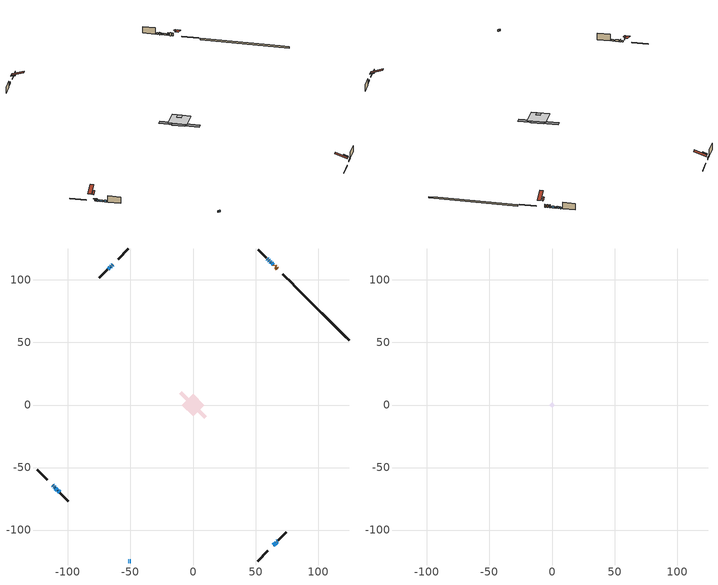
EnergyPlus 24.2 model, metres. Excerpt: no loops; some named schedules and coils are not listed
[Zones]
conditioned space
 floor adiabatic (Floor2 construction): -6.43,0 0,6.43 6.43,0 0,-6.43 z1.2
 floor adiabatic (AdiabaticFloorConstruction): -9.09,0 0,9.09 9.09,0 0,-9.09 z3.64
 floor foundation (Slab1 construction): -11.02,8.95 -8.95,11.02 11.02,-8.95 8.95,-11.02 z0
 wall outside (RimJoist1 construction): 51.68,-124.76 59.94,-116.5 / -124.76,-51.68 -116.5,-59.94 / -51.68,124.76 -59.94,116.5 / 80.03,96.41 71.76,104.67 z1.2:1.5
 wall outside (AdiabaticWallConstruction 1): 67.54,108.9 67.11,109.33 / 66.45,109.99 65.76,110.68 / 65.1,111.33 64.81,111.63 z1.2:3.23
 wall outside (AdiabaticWallConstruction): 64.15,112.29 62.81,113.63 / 62.15,114.29 61.78,114.66 / 61.13,115.31 60.57,115.87 / -64.17,112.27 -64.72,111.72 / -65.38,111.06 -65.76,110.67 / -111.06,-65.38 -110.7,-65.74 / -66.42,110.02 -67.77,108.67 / 64.17,-112.27 66.39,-110.05 / 67.05,-109.39 67.6,-108.83 / -110.04,-66.4 -108.43,-68.01 / -107.77,-68.67 -106.66,-69.78 / -51.68,-124.76 -51.42,-124.76 / -50.5,-124.76 -49.85,-124.76 / 59.91,116.52 59.36,117.08 z1.2:2.42; -112.27,-64.17 -111.71,-64.72 z1.2:1.99
 wall outside (Wall1 construction): 68.26,-108.18 74.63,-101.81 / -106,-70.44 -99.64,-76.8 / -68.42,108.01 -74.79,101.65 / 58.7,117.74 52.33,124.1 z1.2:6.08
 wall foundation (FoundationWall1 construction): 80.68,95.75,0 80.68,95.75,1.2 120.35,56.09,1.2 120.35,56.09,1.06 124.76,51.68,1.06 124.76,51.68,0
 window (WindowConstruction): 64.15,112.29 62.81,113.63 z1.2:2.42
 window (WindowConstruction 7): 62.15,114.29 61.78,114.66 z1.2:2.42
 window (WindowConstruction 8): 61.13,115.31 60.57,115.87 z1.2:2.42
 window (WindowConstruction 9): -64.17,112.27 -64.72,111.72 z1.2:2.42
 window (WindowConstruction 10): -65.38,111.06 -65.76,110.67 z1.2:2.42
 window (WindowConstruction 11): -112.27,-64.17 -111.72,-64.72 z1.2:1.99
 window (WindowConstruction 12): -111.06,-65.38 -110.7,-65.74 z1.2:2.42
 window (WindowConstruction 1): -66.42,110.02 -67.77,108.67 z1.2:2.42
 window (WindowConstruction 2): 64.17,-112.27 66.39,-110.05 z1.2:2.42
 window (WindowConstruction 3): 67.05,-109.39 67.6,-108.83 z1.2:2.42
 window (WindowConstruction 4): -110.04,-66.4 -108.43,-68.01 z1.2:2.42
 window (WindowConstruction 5): -107.77,-68.67 -106.66,-69.78 z1.2:2.42
 window (WindowConstruction 13): -51.68,-124.76 -51.42,-124.76 z1.2:2.42
 window (WindowConstruction 14): -50.49,-124.76 -49.85,-124.76 z1.2:2.42
 window (WindowConstruction 6): 59.91,116.53 59.36,117.08 z1.2:2.42
 door (Door): 67.54,108.9 67.11,109.33 z1.2:3.23
 door (Door 1): 66.45,109.99 65.76,110.68 z1.2:3.23
 door (Door 2): 65.1,111.33 64.81,111.63 z1.2:3.23
 ceiling adiabatic (AdiabaticFloorConstruction): 0,-9.09 9.09,0 0,9.09 -9.09,0 z3.64
 roof outside (Roof1 construction): 62.25,-114.19,6.08 55.99,-107.94,9.03 54.34,-109.58,9.03 60.6,-115.84,6.08; -114.19,-62.25,6.08 -107.94,-55.99,9.03 -109.58,-54.34,9.03 -115.84,-60.6,6.08; -62.25,114.19,6.08 -55.99,107.94,9.03 -54.34,109.58,9.03 -60.6,115.84,6.08; 69.46,106.98,6.08 63.2,100.72,9.03 64.85,99.08,9.03 71.11,105.33,6.08
attic - vented
 floor to conditioned space (Floor1 construction Reversed): -2.36,0 0,2.36 2.36,0 0,-2.36 z6.08
 roof outside (Roof2 construction): 63.51,-112.93,6.08 61.21,-110.63,7.16 60.6,-111.24,7.16 62.9,-113.53,6.08; -112.93,-63.51,6.08 -110.63,-61.21,7.16 -111.24,-60.6,7.16 -113.53,-62.9,6.08; -63.51,112.93,6.08 -61.21,110.63,7.16 -60.6,111.24,7.16 -62.9,113.53,6.08; 68.2,108.24,6.08 65.9,105.94,7.16 66.5,105.34,7.16 68.8,107.64,6.08
shading: 60.43,116.01 61.27,115.17 61.56,115.46 60.72,116.3 z2.62; -111.04,-65.4 -112.95,-63.49 -113.24,-63.78 -111.33,-65.69 z2.95; 67.75,-108.69 66.91,-109.53 67.2,-109.82 68.04,-108.98 z2.62
[Building]
Building 1: Terrain=Suburbs
[Site:Location]
Quebec Intl AP_QC: Latitude {deg}=46.8; Longitude {deg}=-71.38; Time Zone {hr}=-5; Elevation {m}=74; Keep Site Location Information=Yes
[Site:GroundTemperature:Shallow]
0.0108218, -2.24938, -2.43038, -1.3578, 2.94801, 7.23376, 10.9493, 13.303, 13.5029, 11.5886, 7.96783, 3.81355
[Site:WaterMainsTemperature]
Calculation Method=Schedule; Temperature Schedule=mains temperature schedule
[Material] Roughness=Rough; Thermal Absorptance=0.9
Name | Thickness {m} | Conductivity {W/m-K} | Density {kg/m3} | Specific Heat {J/kg-K} | Solar Absorptance | Visible Absorptance
asphalt or fiberglass shingles | 0.00635 | 0.162714 | 1121.4 | 1465.45 | 0.4 | 0.4
ceiling loosefill ins | 0.0846667 | 0.0480833 | 16.02 | 1046.75 | 0.7 | 0.7
ceiling stud and cavity | 0.1397 | 0.0930096 | 65.682 | 1177.47 | 0.7 | 0.7
concrete 4.0 in. | 0.1016 | 1.803125 | 2242.8 | 837.4 | 0.7 | 0.7
concrete 8.0 in. | 0.2032 | 1.803125 | 2242.8 | 837.4 | 0.7 | 0.7
door material | 0.04445 | 0.0451087 | 512.64 | 1214.23 | 0.7 | 0.7
door material 1 | 0.04445 | 0.188738 | 512.64 | 1214.23 | 0.7 | 0.7
exterior vertical ins | 0.108244 | 0.029427 | 32.04 | 1214.23 | 0.7 | 0.7
floor covering | 0.0127 | 9.015625 | 54.468 | 1339.84 | 0.6 | 0.6
floor covering 1 | 0.0127 | 0.0433444 | 54.468 | 1339.84 | 0.6 | 0.6
floor rigid ins; wall rigid ins | 0.512978 | 0.029427 | 32.04 | 1214.23 | 0.7 | 0.7
floor stud and cavity | 0.0889 | 0.340671 | 50.32683 | 1063.81 | 0.7 | 0.7
floor stud and cavity 1 | 0.1397 | 1.75129 | 37.0049 | 1207.88 | 0.7 | 0.7
furniture material conditioned space 1 | 0.1524 | 0.115458 | 640.8 | 1214.23 | 0.6 | 0.6
gypsum board | 0.0127 | 0.160291 | 801 | 837.4 | 0.6 | 0.6
gypsum board 1 | 0.0127 | 0.160291 | 801 | 837.4 | 0.7 | 0.7
osb sheathing 0.5 in. | 0.0127 | 0.115458 | 512.64 | 1214.23 | 0.7 | 0.7
osb sheathing 0.75 in. | 0.01905 | 0.115458 | 512.64 | 1214.23 | 0.7 | 0.7
rim joist stud and cavity | 0.0508 | 0.177588 | 50.32683 | 1063.81 | 0.6 | 0.6
roof rigid ins | 0.051816 | 0.029427 | 32.04 | 1214.23 | 0.7 | 0.7
roof stud and cavity | 0.2032 | 2.52056 | 78.34581 | 1123.46 | 0.7 | 0.7
slab rigid ins | 0.0179273 | 0.029427 | 32.04 | 1214.23 | 0.7 | 0.7
wall stud and cavity | 0.1397 | 0.0882518 | 139.0536 | 1170.24 | 0.7 | 0.7
wall stud and cavity 1 | 0.0889 | 0.380278 | 52.3479 | 1209.89 | 0.7 | 0.7
wall stud and cavity 2 | 0.0889 | 0.391764 | 83.0341 | 1211.67 | 0.7 | 0.7
wood siding | 0.0254 | 0.102417 | 544.68 | 1172.36 | 0.4 | 0.4
wood siding 1; wood siding 2; wood siding 3 | 0.0254 | 0.102417 | 544.68 | 1172.36 | 0.7 | 0.7
[WindowMaterial:SimpleGlazingSystem]
Name | U-Factor {W/m2-K} | Solar Heat Gain Coefficient
WindowMaterial | 2.790737 | 0.63
WindowMaterial 1 | 2.77825 | 0.56
WindowMaterial 2 | 2.79244 | 0.64
WindowMaterial 3 | 2.77143 | 0.52
WindowMaterial 4 | 2.77257 | 0.53
WindowMaterial 5 | 2.7402 | 0.56
WindowMaterial 6 | 3.02751 | 0.5
[Construction]
AdiabaticFloorConstruction: floor stud and cavity 1, floor rigid ins, osb sheathing 0.75 in., floor covering 1
AdiabaticWallConstruction: wood siding 2, wall rigid ins, wall stud and cavity 1, gypsum board
AdiabaticWallConstruction 1: wood siding 3, wall rigid ins, wall stud and cavity 1, gypsum board
Door: door material
Door 1; Door 2: door material 1
Floor1 construction Reversed: gypsum board, ceiling stud and cavity, ceiling loosefill ins
Floor2 construction: floor stud and cavity, floor covering
FoundationWall1 construction: concrete 8.0 in., gypsum board 1
furniture construction conditioned space 1: furniture material conditioned space 1
PartitionWallConstruction: gypsum board, wall stud and cavity 2, gypsum board
RimJoist1 construction: wood siding 1, rim joist stud and cavity
Roof1 construction: asphalt or fiberglass shingles, roof rigid ins, osb sheathing 0.75 in., roof stud and cavity, gypsum board
Roof2 construction: asphalt or fiberglass shingles
Slab1 construction: slab rigid ins, concrete 4.0 in.
Wall1 construction: wood siding, osb sheathing 0.5 in., wall stud and cavity, gypsum board
WindowConstruction; WindowConstruction 1: WindowMaterial
WindowConstruction 10: WindowMaterial 4
WindowConstruction 11; WindowConstruction 12; WindowConstruction 7: WindowMaterial 3
WindowConstruction 13: WindowMaterial 5
WindowConstruction 14: WindowMaterial 6
WindowConstruction 2; WindowConstruction 3; WindowConstruction 5; WindowConstruction 6; WindowConstruction 8; WindowConstruction 9: WindowMaterial 1
WindowConstruction 4: WindowMaterial 2
[Zone] Multiplier=1; Part of Total Floor Area=Yes
Name | Volume {m3}
attic - vented | 1.96228
conditioned space | 296.9
[Space]
Name | Zone | Volume {m3}
attic - vented 1 | attic - vented | 1.96228
conditioned space 1 | conditioned space | 296.9
[ZoneInfiltration:EffectiveLeakageArea]
infil attic - vented 1: Zone or Space=attic - vented 1; Schedule=Always On Discrete; Effective Air Leakage Area {cm2}=411.692; Stack Coefficient=7.53877e-05; Wind Coefficient=5.86638e-06
[ZoneMixing]
whole house fan mix: Zone or Space=attic - vented; Schedule=Always On Continuous; Design Flow Rate Calculation Method=Flow/Zone; Design Flow Rate {m3/s}=0; Source Zone or Space=conditioned space
[SurfaceProperty:ExposedFoundationPerimeter]
Slab1: Exposed Perimeter Calculation Method=TotalExposedPerimeter; Total Exposed Perimeter {m}=62.333
[InternalMass] Zone or ZoneList=conditioned space; Space or SpaceList=conditioned space 1
Name | Construction | Surface Area {m2}
furniture mass conditioned space 1 | furniture construction conditioned space 1 | 132.376
partition wall mass | PartitionWallConstruction | 248.17
[Lights]
interior lighting: Zone or ZoneList or Space or SpaceList=conditioned space 1; Schedule=interior lighting schedule; Design Level Calculation Method=LightingLevel; Lighting Level {W}=343.2; Return Air Fraction=0; Fraction Radiant=0.6; Fraction Visible=0.2; Fraction Replaceable=1
[People]
occupants: Zone or ZoneList or Space or SpaceList=conditioned space 1; Number of People Schedule=occupants schedule; Number of People Calculation Method=People; Number of People=3; Fraction Radiant=0.314171; Sensible Heat Fraction=0.56303; Activity Level Schedule=occupants activity schedule; Carbon Dioxide Generation Rate {m3/s-W}=0; Enable ASHRAE 55 Comfort Warnings=No; Mean Radiant Temperature Calculation Type=EnclosureAveraged
[ElectricEquipment] Zone or ZoneList or Space or SpaceList=conditioned space 1; Design Level Calculation Method=EquipmentLevel
Name | Schedule | Design Level {W} | Fraction Latent | Fraction Radiant | Fraction Lost
clothes dryer | clothes dryer schedule | 140.772 | 0.015 | 0.081 | 0.85
clothes washer | clothes washer schedule | 32.1985 | 0.03 | 0.162 | 0.7
cooking range | cooking range schedule | 215.147 | 0.08 | 0.432 | 0.2
dishwasher | dishwasher schedule | 66.8632 | 0.3 | 0.18 | 0.4
fridge | fridge schedule | 72.9452 | 0 | 0.6 | 0
mech vent house fan | mech vent house fan schedule | 0 | 0 | 0 | 1
mech vent house fan cfis | mech vent house fan cfis schedule | 0 | 0 | 0 | 0
mech vent range fan 0 | mech vent range fan 0 schedule | 57 | 0 | 0 | 1
misc plug loads | misc plug loads schedule | 494.7 | 0.045 | 0.513 | 0.1
whole house fan | Always On Discrete | 0 | 0 | 0 | 1
[OtherEquipment] Zone or ZoneList or Space or SpaceList=conditioned space 1; Design Level Calculation Method=EquipmentLevel
Name | Fuel Type | Schedule | Design Level {W} | Fraction Latent | Fraction Radiant | Fraction Lost
clothes dryer 1 | Electricity | clothes dryer schedule | 0 | 0.015 | 0.081 | 0.85
cooking range 1 | Electricity | cooking range schedule | 0 | 0.08 | 0.432 | 0.2
general water use latent | None | general water use schedule | 62.594 | 1 | 0 | 0
general water use sensible | None | general water use schedule | -61.6891 | 0 | 0.6 | 0
mech vent house fan latent load | None | Always On Discrete | 0 | 1 | 0 | 0
mech vent house fan sensible load | None | Always On Discrete | 0 | 0 | 0 | 0
water heater energy adjustment1 | Electricity | Always On Discrete | 0.01 | 0 | 0 | 1
[ZoneInfiltration:DesignFlowRate] Zone or ZoneList or Space or SpaceList=conditioned space 1; Schedule=Always On Discrete; Design Flow Rate Calculation Method=Flow/Zone; Design Flow Rate {m3/s}=0
infil flow; natural vent flow; whole house fan flow
[ZoneControl:Thermostat]
conditioned space Thermostat: Zone or ZoneList=conditioned space; Control Type Schedule=conditioned space Thermostat Schedule; Control 1=conditioned space temperature setpoint; Temperature Difference Between Cutout And Setpoint {deltaC}=0
[ThermostatSetpoint:DualSetpoint]
conditioned space temperature setpoint: Heating Setpoint Temperature Schedule=heating setpoint; Cooling Setpoint Temperature Schedule=cooling setpoint
[AirLoopHVAC:UnitarySystem]
unit heater unitary system: Control Type=Load; Controlling Zone or Thermostat Location=conditioned space; Dehumidification Control Type=None; Availability Schedule=Always On Discrete; Supply Fan=unit heater supply fan; Fan Placement=BlowThrough; Supply Air Fan Operating Mode Schedule=unit heater auto fan schedule; Heating Coil=unit heater htg coil; DX Heating Coil Sizing Ratio=1; Use DOAS DX Cooling Coil=No; Minimum Supply Air Temperature {C}=2; Latent Load Control=SensibleOnlyLoadControl; Cooling Supply Air Flow Rate Method=None; Heating Supply Air Flow Rate Method=SupplyAirFlowRate; Heating Supply Air Flow Rate {m3/s}=0.00141584; No Load Supply Air Flow Rate Method=SupplyAirFlowRate; No Load Supply Air Flow Rate {m3/s}=0; No Load Supply Air Flow Rate Control Set To Low Speed=Yes; Maximum Supply Air Temperature {C}=48.8889; Maximum Outdoor Dry-Bulb Temperature for Supplemental Heater Operation {C}=21; Ancillary On-Cycle Electric Power {W}=0; Ancillary Off-Cycle Electric Power {W}=0
[Zone equipment]
conditioned space: electric baseboard, unit heater unitary system
[Foundation:Kiva]
Foundation Kiva 1: Initial Indoor Air Temperature {C}=18; Wall Height Above Grade {m}=1.2; Wall Depth Below Slab {m}=0.2032; Custom Block Material Name 1=exterior vertical ins; Custom Block Depth 1 {m}=1.2; Custom Block X Position 1 {m}=0.2159; Custom Block Z Position 1 {m}=0
[Foundation:Kiva:Settings]
Soil Conductivity {W/m-K}=0.849921; Soil Density {kg/m3}=1842.3; Soil Specific Heat {J/kg-K}=418.7; Ground Solar Absorptivity=0.9; Ground Thermal Absorptivity=0.9; Ground Surface Roughness {m}=0.03; Far-Field Width {m}=40; Deep-Ground Boundary Condition=ZeroFlux; Deep-Ground Depth {m}=40; Minimum Cell Dimension {m}=0.2; Maximum Cell Growth Coefficient=3; Simulation Timestep=Timestep
[Exterior:Lights]
exterior lighting: Schedule=exterior lighting schedule; Design Level {W}=75.6
[EnergyManagementSystem:Sensor] Output:Variable or Output:Meter Index Key=conditioned space
Name | Output:Variable or Output:Meter
conditioned_space_clg_unmet_s | Zone Cooling Setpoint Not Met Time
conditioned_space_htg_unmet_s | Zone Heating Setpoint Not Met Time
fridge_tin_s; tin_s; tin_s_1 | Zone Mean Air Temperature
tout_s | Zone Outdoor Air Drybulb Temperature
win_s | Zone Air Humidity Ratio
[Schedule:Constant]
Name | Hourly Value
Always On Continuous; mech vent house fan schedule; mech vent house fan cfis schedule; Always On Discrete | 1
occupants activity schedule | 117.228
fridge schedule; unit heater auto fan schedule | 0
[Schedule:Week:Daily]
interior lighting schedule Week Rule - Jan1-Jan27: interior lighting schedule day, interior lighting schedule day, interior lighting schedule day, interior lighting schedule day, interior lighting schedule day, interior lighting schedule day, interior lighting schedule day, interior lighting schedule default day, interior lighting schedule default day, interior lighting schedule default day, interior lighting schedule default day, interior lighting schedule default day
interior lighting schedule Week Rule - Jan28-Feb3: interior lighting schedule day, interior lighting schedule day, interior lighting schedule day, interior lighting schedule day, interior lighting schedule day 1, interior lighting schedule day 1, interior lighting schedule day 1, interior lighting schedule default day, interior lighting schedule default day, interior lighting schedule default day, interior lighting schedule default day, interior lighting schedule default day
interior lighting schedule Week Rule - Feb4-Feb24: interior lighting schedule day 1, interior lighting schedule day 1, interior lighting schedule day 1, interior lighting schedule day 1, interior lighting schedule day 1, interior lighting schedule day 1, interior lighting schedule day 1, interior lighting schedule default day, interior lighting schedule default day, interior lighting schedule default day, interior lighting schedule default day, interior lighting schedule default day
interior lighting schedule Week Rule - Feb25-Mar3: interior lighting schedule day 1, interior lighting schedule day 1, interior lighting schedule day 1, interior lighting schedule day 1, interior lighting schedule day 2, interior lighting schedule day 2, interior lighting schedule day 2, interior lighting schedule default day, interior lighting schedule default day, interior lighting schedule default day, interior lighting schedule default day, interior lighting schedule default day
interior lighting schedule Week Rule - Mar4-Mar31: interior lighting schedule day 2, interior lighting schedule day 2, interior lighting schedule day 2, interior lighting schedule day 2, interior lighting schedule day 2, interior lighting schedule day 2, interior lighting schedule day 2, interior lighting schedule default day, interior lighting schedule default day, interior lighting schedule default day, interior lighting schedule default day, interior lighting schedule default day
interior lighting schedule Week Rule - Apr1-Apr28: interior lighting schedule day 3, interior lighting schedule day 3, interior lighting schedule day 3, interior lighting schedule day 3, interior lighting schedule day 3, interior lighting schedule day 3, interior lighting schedule day 3, interior lighting schedule default day, interior lighting schedule default day, interior lighting schedule default day, interior lighting schedule default day, interior lighting schedule default day
interior lighting schedule Week Rule - Apr29-May5: interior lighting schedule day 3, interior lighting schedule day 3, interior lighting schedule day 4, interior lighting schedule day 4, interior lighting schedule day 4, interior lighting schedule day 4, interior lighting schedule day 4, interior lighting schedule default day, interior lighting schedule default day, interior lighting schedule default day, interior lighting schedule default day, interior lighting schedule default day
interior lighting schedule Week Rule - May6-May26: interior lighting schedule day 4, interior lighting schedule day 4, interior lighting schedule day 4, interior lighting schedule day 4, interior lighting schedule day 4, interior lighting schedule day 4, interior lighting schedule day 4, interior lighting schedule default day, interior lighting schedule default day, interior lighting schedule default day, interior lighting schedule default day, interior lighting schedule default day
interior lighting schedule Week Rule - May27-Jun2: interior lighting schedule day 4, interior lighting schedule day 4, interior lighting schedule day 4, interior lighting schedule day 4, interior lighting schedule day 4, interior lighting schedule day 5, interior lighting schedule day 5, interior lighting schedule default day, interior lighting schedule default day, interior lighting schedule default day, interior lighting schedule default day, interior lighting schedule default day
interior lighting schedule Week Rule - Jun3-Jun30: interior lighting schedule day 5, interior lighting schedule day 5, interior lighting schedule day 5, interior lighting schedule day 5, interior lighting schedule day 5, interior lighting schedule day 5, interior lighting schedule day 5, interior lighting schedule default day, interior lighting schedule default day, interior lighting schedule default day, interior lighting schedule default day, interior lighting schedule default day
interior lighting schedule Week Rule - Jul1-Jul28: interior lighting schedule day 6, interior lighting schedule day 6, interior lighting schedule day 6, interior lighting schedule day 6, interior lighting schedule day 6, interior lighting schedule day 6, interior lighting schedule day 6, interior lighting schedule default day, interior lighting schedule default day, interior lighting schedule default day, interior lighting schedule default day, interior lighting schedule default day
interior lighting schedule Week Rule - Jul29-Aug4: interior lighting schedule day 6, interior lighting schedule day 6, interior lighting schedule day 6, interior lighting schedule day 7, interior lighting schedule day 7, interior lighting schedule day 7, interior lighting schedule day 7, interior lighting schedule default day, interior lighting schedule default day, interior lighting schedule default day, interior lighting schedule default day, interior lighting schedule default day
interior lighting schedule Week Rule - Aug5-Aug25: interior lighting schedule day 7, interior lighting schedule day 7, interior lighting schedule day 7, interior lighting schedule day 7, interior lighting schedule day 7, interior lighting schedule day 7, interior lighting schedule day 7, interior lighting schedule default day, interior lighting schedule default day, interior lighting schedule default day, interior lighting schedule default day, interior lighting schedule default day
interior lighting schedule Week Rule - Aug26-Sep1: interior lighting schedule day 7, interior lighting schedule day 7, interior lighting schedule day 7, interior lighting schedule day 7, interior lighting schedule day 7, interior lighting schedule day 7, interior lighting schedule day 8, interior lighting schedule default day, interior lighting schedule default day, interior lighting schedule default day, interior lighting schedule default day, interior lighting schedule default day
interior lighting schedule Week Rule - Sep2-Sep29: interior lighting schedule day 8, interior lighting schedule day 8, interior lighting schedule day 8, interior lighting schedule day 8, interior lighting schedule day 8, interior lighting schedule day 8, interior lighting schedule day 8, interior lighting schedule default day, interior lighting schedule default day, interior lighting schedule default day, interior lighting schedule default day, interior lighting schedule default day
interior lighting schedule Week Rule - Sep30-Oct6: interior lighting schedule day 8, interior lighting schedule day 9, interior lighting schedule day 9, interior lighting schedule day 9, interior lighting schedule day 9, interior lighting schedule day 9, interior lighting schedule day 9, interior lighting schedule default day, interior lighting schedule default day, interior lighting schedule default day, interior lighting schedule default day, interior lighting schedule default day
interior lighting schedule Week Rule - Oct7-Oct27: interior lighting schedule day 9, interior lighting schedule day 9, interior lighting schedule day 9, interior lighting schedule day 9, interior lighting schedule day 9, interior lighting schedule day 9, interior lighting schedule day 9, interior lighting schedule default day, interior lighting schedule default day, interior lighting schedule default day, interior lighting schedule default day, interior lighting schedule default day
interior lighting schedule Week Rule - Oct28-Nov3: interior lighting schedule day 9, interior lighting schedule day 9, interior lighting schedule day 9, interior lighting schedule day 9, interior lighting schedule day 10, interior lighting schedule day 10, interior lighting schedule day 10, interior lighting schedule default day, interior lighting schedule default day, interior lighting schedule default day, interior lighting schedule default day, interior lighting schedule default day
interior lighting schedule Week Rule - Nov4-Nov24: interior lighting schedule day 10, interior lighting schedule day 10, interior lighting schedule day 10, interior lighting schedule day 10, interior lighting schedule day 10, interior lighting schedule day 10, interior lighting schedule day 10, interior lighting schedule default day, interior lighting schedule default day, interior lighting schedule default day, interior lighting schedule default day, interior lighting schedule default day
interior lighting schedule Week Rule - Nov25-Dec1: interior lighting schedule day 10, interior lighting schedule day 10, interior lighting schedule day 10, interior lighting schedule day 10, interior lighting schedule day 10, interior lighting schedule day 10, interior lighting schedule day 11, interior lighting schedule default day, interior lighting schedule default day, interior lighting schedule default day, interior lighting schedule default day, interior lighting schedule default day
interior lighting schedule Week Rule - Dec2-Dec31: interior lighting schedule day 11, interior lighting schedule day 11, interior lighting schedule day 11, interior lighting schedule day 11, interior lighting schedule day 11, interior lighting schedule day 11, interior lighting schedule day 11, interior lighting schedule default day, interior lighting schedule default day, interior lighting schedule default day, interior lighting schedule default day, interior lighting schedule default day
occupants schedule Week Rule - Jan1-Dec31: occupants schedule day, occupants schedule day, occupants schedule day, occupants schedule day, occupants schedule day, occupants schedule day, occupants schedule day, occupants schedule default day, occupants schedule default day, occupants schedule default day, occupants schedule default day, occupants schedule default day
clothes dryer schedule Week Rule - Jan1-Dec31: clothes dryer schedule day, clothes dryer schedule day, clothes dryer schedule day, clothes dryer schedule day, clothes dryer schedule day, clothes dryer schedule day, clothes dryer schedule day, clothes dryer schedule default day, clothes dryer schedule default day, clothes dryer schedule default day, clothes dryer schedule default day, clothes dryer schedule default day
clothes washer schedule Week Rule - Jan1-Dec31: clothes washer schedule day, clothes washer schedule day, clothes washer schedule day, clothes washer schedule day, clothes washer schedule day, clothes washer schedule day, clothes washer schedule day, clothes washer schedule default day, clothes washer schedule default day, clothes washer schedule default day, clothes washer schedule default day, clothes washer schedule default day
cooking range schedule Week Rule - Jan1-Dec31: cooking range schedule day, cooking range schedule day, cooking range schedule day, cooking range schedule day, cooking range schedule day, cooking range schedule day, cooking range schedule day, cooking range schedule default day, cooking range schedule default day, cooking range schedule default day, cooking range schedule default day, cooking range schedule default day
dishwasher schedule Week Rule - Jan1-Dec31: dishwasher schedule day, dishwasher schedule day, dishwasher schedule day, dishwasher schedule day, dishwasher schedule day, dishwasher schedule day, dishwasher schedule day, dishwasher schedule default day, dishwasher schedule default day, dishwasher schedule default day, dishwasher schedule default day, dishwasher schedule default day
mech vent range fan 0 schedule Week Rule - Jan1-Dec31: mech vent range fan 0 schedule day, mech vent range fan 0 schedule day, mech vent range fan 0 schedule day, mech vent range fan 0 schedule day, mech vent range fan 0 schedule day, mech vent range fan 0 schedule day, mech vent range fan 0 schedule day, mech vent range fan 0 schedule default day, mech vent range fan 0 schedule default day, mech vent range fan 0 schedule default day, mech vent range fan 0 schedule default day, mech vent range fan 0 schedule default day
misc plug loads schedule Week Rule - Jan1-Dec31: misc plug loads schedule day, misc plug loads schedule day, misc plug loads schedule day, misc plug loads schedule day, misc plug loads schedule day, misc plug loads schedule day, misc plug loads schedule day, misc plug loads schedule default day, misc plug loads schedule default day, misc plug loads schedule default day, misc plug loads schedule default day, misc plug loads schedule default day
general water use schedule Week Rule - Jan1-Dec31: general water use schedule day, general water use schedule day, general water use schedule day, general water use schedule day, general water use schedule day, general water use schedule day, general water use schedule day, general water use schedule default day, general water use schedule default day, general water use schedule default day, general water use schedule default day, general water use schedule default day
exterior lighting schedule Week Rule - Jan1-Jan27: exterior lighting schedule day, exterior lighting schedule day, exterior lighting schedule day, exterior lighting schedule day, exterior lighting schedule day, exterior lighting schedule day, exterior lighting schedule day, exterior lighting schedule default day, exterior lighting schedule default day, exterior lighting schedule default day, exterior lighting schedule default day, exterior lighting schedule default day
exterior lighting schedule Week Rule - Jan28-Feb3: exterior lighting schedule day, exterior lighting schedule day, exterior lighting schedule day, exterior lighting schedule day, exterior lighting schedule day 1, exterior lighting schedule day 1, exterior lighting schedule day 1, exterior lighting schedule default day, exterior lighting schedule default day, exterior lighting schedule default day, exterior lighting schedule default day, exterior lighting schedule default day
exterior lighting schedule Week Rule - Feb4-Feb24: exterior lighting schedule day 1, exterior lighting schedule day 1, exterior lighting schedule day 1, exterior lighting schedule day 1, exterior lighting schedule day 1, exterior lighting schedule day 1, exterior lighting schedule day 1, exterior lighting schedule default day, exterior lighting schedule default day, exterior lighting schedule default day, exterior lighting schedule default day, exterior lighting schedule default day
exterior lighting schedule Week Rule - Feb25-Mar3: exterior lighting schedule day 1, exterior lighting schedule day 1, exterior lighting schedule day 1, exterior lighting schedule day 1, exterior lighting schedule day 2, exterior lighting schedule day 2, exterior lighting schedule day 2, exterior lighting schedule default day, exterior lighting schedule default day, exterior lighting schedule default day, exterior lighting schedule default day, exterior lighting schedule default day
exterior lighting schedule Week Rule - Mar4-Mar31: exterior lighting schedule day 2, exterior lighting schedule day 2, exterior lighting schedule day 2, exterior lighting schedule day 2, exterior lighting schedule day 2, exterior lighting schedule day 2, exterior lighting schedule day 2, exterior lighting schedule default day, exterior lighting schedule default day, exterior lighting schedule default day, exterior lighting schedule default day, exterior lighting schedule default day
exterior lighting schedule Week Rule - Apr1-Apr28: exterior lighting schedule day 3, exterior lighting schedule day 3, exterior lighting schedule day 3, exterior lighting schedule day 3, exterior lighting schedule day 3, exterior lighting schedule day 3, exterior lighting schedule day 3, exterior lighting schedule default day, exterior lighting schedule default day, exterior lighting schedule default day, exterior lighting schedule default day, exterior lighting schedule default day
exterior lighting schedule Week Rule - Apr29-May5: exterior lighting schedule day 3, exterior lighting schedule day 3, exterior lighting schedule day 4, exterior lighting schedule day 4, exterior lighting schedule day 4, exterior lighting schedule day 4, exterior lighting schedule day 4, exterior lighting schedule default day, exterior lighting schedule default day, exterior lighting schedule default day, exterior lighting schedule default day, exterior lighting schedule default day
exterior lighting schedule Week Rule - May6-May26: exterior lighting schedule day 4, exterior lighting schedule day 4, exterior lighting schedule day 4, exterior lighting schedule day 4, exterior lighting schedule day 4, exterior lighting schedule day 4, exterior lighting schedule day 4, exterior lighting schedule default day, exterior lighting schedule default day, exterior lighting schedule default day, exterior lighting schedule default day, exterior lighting schedule default day
exterior lighting schedule Week Rule - May27-Jun2: exterior lighting schedule day 4, exterior lighting schedule day 4, exterior lighting schedule day 4, exterior lighting schedule day 4, exterior lighting schedule day 4, exterior lighting schedule day 5, exterior lighting schedule day 5, exterior lighting schedule default day, exterior lighting schedule default day, exterior lighting schedule default day, exterior lighting schedule default day, exterior lighting schedule default day
exterior lighting schedule Week Rule - Jun3-Jun30: exterior lighting schedule day 5, exterior lighting schedule day 5, exterior lighting schedule day 5, exterior lighting schedule day 5, exterior lighting schedule day 5, exterior lighting schedule day 5, exterior lighting schedule day 5, exterior lighting schedule default day, exterior lighting schedule default day, exterior lighting schedule default day, exterior lighting schedule default day, exterior lighting schedule default day
exterior lighting schedule Week Rule - Jul1-Jul28: exterior lighting schedule day 6, exterior lighting schedule day 6, exterior lighting schedule day 6, exterior lighting schedule day 6, exterior lighting schedule day 6, exterior lighting schedule day 6, exterior lighting schedule day 6, exterior lighting schedule default day, exterior lighting schedule default day, exterior lighting schedule default day, exterior lighting schedule default day, exterior lighting schedule default day
exterior lighting schedule Week Rule - Jul29-Aug4: exterior lighting schedule day 6, exterior lighting schedule day 6, exterior lighting schedule day 6, exterior lighting schedule day 7, exterior lighting schedule day 7, exterior lighting schedule day 7, exterior lighting schedule day 7, exterior lighting schedule default day, exterior lighting schedule default day, exterior lighting schedule default day, exterior lighting schedule default day, exterior lighting schedule default day
exterior lighting schedule Week Rule - Aug5-Aug25: exterior lighting schedule day 7, exterior lighting schedule day 7, exterior lighting schedule day 7, exterior lighting schedule day 7, exterior lighting schedule day 7, exterior lighting schedule day 7, exterior lighting schedule day 7, exterior lighting schedule default day, exterior lighting schedule default day, exterior lighting schedule default day, exterior lighting schedule default day, exterior lighting schedule default day
exterior lighting schedule Week Rule - Aug26-Sep1: exterior lighting schedule day 7, exterior lighting schedule day 7, exterior lighting schedule day 7, exterior lighting schedule day 7, exterior lighting schedule day 7, exterior lighting schedule day 7, exterior lighting schedule day 8, exterior lighting schedule default day, exterior lighting schedule default day, exterior lighting schedule default day, exterior lighting schedule default day, exterior lighting schedule default day
exterior lighting schedule Week Rule - Sep2-Sep29: exterior lighting schedule day 8, exterior lighting schedule day 8, exterior lighting schedule day 8, exterior lighting schedule day 8, exterior lighting schedule day 8, exterior lighting schedule day 8, exterior lighting schedule day 8, exterior lighting schedule default day, exterior lighting schedule default day, exterior lighting schedule default day, exterior lighting schedule default day, exterior lighting schedule default day
[Schedule:Year]
interior lighting schedule: interior lighting schedule Week Rule - Jan1-Jan27, 1, 1, 1, 27, interior lighting schedule Week Rule - Jan28-Feb3, 1, 28, 2, 3, interior lighting schedule Week Rule - Feb4-Feb24, 2, 4, 2, 24, interior lighting schedule Week Rule - Feb25-Mar3, 2, 25, 3, 3, interior lighting schedule Week Rule - Mar4-Mar31, 3, 4, 3, 31, interior lighting schedule Week Rule - Apr1-Apr28, 4, 1, 4, 28, interior lighting schedule Week Rule - Apr29-May5, 4, 29, 5, 5, interior lighting schedule Week Rule - May6-May26, 5, 6, 5, 26, interior lighting schedule Week Rule - May27-Jun2, 5, 27, 6, 2, interior lighting schedule Week Rule - Jun3-Jun30, 6, 3, 6, 30, interior lighting schedule Week Rule - Jul1-Jul28, 7, 1, 7, 28, interior lighting schedule Week Rule - Jul29-Aug4, 7, 29, 8, 4, interior lighting schedule Week Rule - Aug5-Aug25, 8, 5, 8, 25, interior lighting schedule Week Rule - Aug26-Sep1, 8, 26, 9, 1, interior lighting schedule Week Rule - Sep2-Sep29, 9, 2, 9, 29, interior lighting schedule Week Rule - Sep30-Oct6, 9, 30, 10, 6, interior lighting schedule Week Rule - Oct7-Oct27, 10, 7, 10, 27, interior lighting schedule Week Rule - Oct28-Nov3, 10, 28, 11, 3, interior lighting schedule Week Rule - Nov4-Nov24, 11, 4, 11, 24, interior lighting schedule Week Rule - Nov25-Dec1, 11, 25, 12, 1, interior lighting schedule Week Rule - Dec2-Dec31, 12, 2, 12, 31
occupants schedule: occupants schedule Week Rule - Jan1-Dec31, 1, 1, 12, 31
clothes dryer schedule: clothes dryer schedule Week Rule - Jan1-Dec31, 1, 1, 12, 31
clothes washer schedule: clothes washer schedule Week Rule - Jan1-Dec31, 1, 1, 12, 31
cooking range schedule: cooking range schedule Week Rule - Jan1-Dec31, 1, 1, 12, 31
dishwasher schedule: dishwasher schedule Week Rule - Jan1-Dec31, 1, 1, 12, 31
mech vent range fan 0 schedule: mech vent range fan 0 schedule Week Rule - Jan1-Dec31, 1, 1, 12, 31
misc plug loads schedule: misc plug loads schedule Week Rule - Jan1-Dec31, 1, 1, 12, 31
general water use schedule: general water use schedule Week Rule - Jan1-Dec31, 1, 1, 12, 31
exterior lighting schedule: exterior lighting schedule Week Rule - Jan1-Jan27, 1, 1, 1, 27, exterior lighting schedule Week Rule - Jan28-Feb3, 1, 28, 2, 3, exterior lighting schedule Week Rule - Feb4-Feb24, 2, 4, 2, 24, exterior lighting schedule Week Rule - Feb25-Mar3, 2, 25, 3, 3, exterior lighting schedule Week Rule - Mar4-Mar31, 3, 4, 3, 31, exterior lighting schedule Week Rule - Apr1-Apr28, 4, 1, 4, 28, exterior lighting schedule Week Rule - Apr29-May5, 4, 29, 5, 5, exterior lighting schedule Week Rule - May6-May26, 5, 6, 5, 26, exterior lighting schedule Week Rule - May27-Jun2, 5, 27, 6, 2, exterior lighting schedule Week Rule - Jun3-Jun30, 6, 3, 6, 30, exterior lighting schedule Week Rule - Jul1-Jul28, 7, 1, 7, 28, exterior lighting schedule Week Rule - Jul29-Aug4, 7, 29, 8, 4, exterior lighting schedule Week Rule - Aug5-Aug25, 8, 5, 8, 25, exterior lighting schedule Week Rule - Aug26-Sep1, 8, 26, 9, 1, exterior lighting schedule Week Rule - Sep2-Sep29, 9, 2, 9, 29, exterior lighting schedule Week Rule - Sep30-Oct6, 9, 30, 10, 6, exterior lighting schedule Week Rule - Oct7-Oct27, 10, 7, 10, 27, exterior lighting schedule Week Rule - Oct28-Nov3, 10, 28, 11, 3, exterior lighting schedule Week Rule - Nov4-Nov24, 11, 4, 11, 24, exterior lighting schedule Week Rule - Nov25-Dec1, 11, 25, 12, 1, exterior lighting schedule Week Rule - Dec2-Dec31, 12, 2, 12, 31
[Schedule:Compact]
conditioned space Thermostat Schedule: Through: 12/31, For: AllDays, Until: 24:00, 4
mains temperature schedule: Through: 01/01, For: AllDays, Until: 24:00, 5.175, Through: 01/02, For: AllDays, Until: 24:00, 5.10167, Through: 01/03, For: AllDays, Until: 24:00, 5.02889, Through: 01/04, For: AllDays, Until: 24:00, 4.95778, Through: 01/05, For: AllDays, Until: 24:00, 4.88778, Through: 01/06, For: AllDays, Until: 24:00, 4.81833, Through: 01/07, For: AllDays, Until: 24:00, 4.75056, Through: 01/08, For: AllDays, Until: 24:00, 4.68389, Through: 01/09, For: AllDays, Until: 24:00, 4.61833, Through: 01/10, For: AllDays, Until: 24:00, 4.55389, Through: 01/11, For: AllDays, Until: 24:00, 4.49056, Through: 01/12, For: AllDays, Until: 24:00, 4.42889, Through: 01/13, For: AllDays, Until: 24:00, 4.36778, Through: 01/14, For: AllDays, Until: 24:00, 4.30889, Through: 01/15, For: AllDays, Until: 24:00, 4.25056, Through: 01/16, For: AllDays, Until: 24:00, 4.19389, Through: 01/17, For: AllDays, Until: 24:00, 4.13833, Through: 01/18, For: AllDays, Until: 24:00, 4.08444, Through: 01/19, For: AllDays, Until: 24:00, 4.03167, Through: 01/20, For: AllDays, Until: 24:00, 3.98056, Through: 01/21, For: AllDays, Until: 24:00, 3.93056, Through: 01/22, For: AllDays, Until: 24:00, 3.88222, Through: 01/23, For: AllDays, Until: 24:00, 3.835, Through: 01/24, For: AllDays, Until: 24:00, 3.78944, Through: 01/25, For: AllDays, Until: 24:00, 3.74556, Through: 01/26, For: AllDays, Until: 24:00, 3.70278, Through: 01/27, For: AllDays, Until: 24:00, 3.66167, Through: 01/28, For: AllDays, Until: 24:00, 3.62167, Through: 01/29, For: AllDays, Until: 24:00, 3.58389, Through: 01/30, For: AllDays, Until: 24:00, 3.54722, Through: 01/31, For: AllDays, Until: 24:00, 3.51167, Through: 02/01, For: AllDays, Until: 24:00, 3.47833, Through: 02/02, For: AllDays, Until: 24:00, 3.44611, Through: 02/03, For: AllDays, Until: 24:00, 3.41556, Through: 02/04, For: AllDays, Until: 24:00, 3.38667, Through: 02/05, For: AllDays, Until: 24:00, 3.35944, Through: 02/06, For: AllDays, Until: 24:00, 3.33389, Through: 02/07, For: AllDays, Until: 24:00, 3.30944, Through: 02/08, For: AllDays, Until: 24:00, 3.28667, Through: 02/09, For: AllDays, Until: 24:00, 3.26611, Through: 02/10, For: AllDays, Until: 24:00, 3.24667, Through: 02/11, For: AllDays, Until: 24:00, 3.22889, Through: 02/12, For: AllDays, Until: 24:00, 3.21278, Through: 02/13, For: AllDays, Until: 24:00, 3.19833, Through: 02/14, For: AllDays, Until: 24:00, 3.18556, Through: 02/15, For: AllDays, Until: 24:00, 3.17389, Through: 02/16, For: AllDays, Until: 24:00, 3.16444, Through: 02/17, For: AllDays, Until: 24:00, 3.15667, Through: 02/18, For: AllDays, Until: 24:00, 3.15056, Through: 02/19, For: AllDays, Until: 24:00, 3.14556, Through: 02/20, For: AllDays, Until: 24:00, 3.14278, Through: 02/21, For: AllDays, Until: 24:00, 3.14111, Through: 02/22, For: AllDays, Until: 24:00, 3.14167, Through: 02/23, For: AllDays, Until: 24:00, 3.14333, Through: 02/24, For: AllDays, Until: 24:00, 3.14722, Through: 02/25, For: AllDays, Until: 24:00, 3.15222, Through: 02/26, For: AllDays, Until: 24:00, 3.15944, Through: 02/27, For: AllDays, Until: 24:00, 3.16778, Through: 02/28, For: AllDays, Until: 24:00, 3.17778, Through: 03/01, For: AllDays, Until: 24:00, 3.18944, Through: 03/02, For: AllDays, Until: 24:00, 3.20333, Through: 03/03, For: AllDays, Until: 24:00, 3.21833, Through: 03/04, For: AllDays, Until: 24:00, 3.235, Through: 03/05, For: AllDays, Until: 24:00, 3.25333, Through: 03/06, For: AllDays, Until: 24:00, 3.27333, Through: 03/07, For: AllDays, Until: 24:00, 3.29444, Through: 03/08, For: AllDays, Until: 24:00, 3.31778, Through: 03/09, For: AllDays, Until: 24:00, 3.34222, Through: 03/10, For: AllDays, Until: 24:00, 3.36889, Through: 03/11, For: AllDays, Until: 24:00, 3.39667, Through: 03/12, For: AllDays, Until: 24:00, 3.42611, Through: 03/13, For: AllDays, Until: 24:00, 3.45722, Through: 03/14, For: AllDays, Until: 24:00, 3.49, Through: 03/15, For: AllDays, Until: 24:00, 3.52389, Through: 03/16, For: AllDays, Until: 24:00, 3.55944, Through: 03/17, For: AllDays, Until: 24:00, 3.59667, Through: 03/18, For: AllDays, Until: 24:00, 3.63556, Through: 03/19, For: AllDays, Until: 24:00, 3.67556, Through: 03/20, For: AllDays, Until: 24:00, 3.71722, Through: 03/21, For: AllDays, Until: 24:00, 3.76056, Through: 03/22, For: AllDays, Until: 24:00, 3.80556, Through: 03/23, For: AllDays, Until: 24:00, 3.85111, Through: 03/24, For: AllDays, Until: 24:00, 3.89889, Through: 03/25, For: AllDays, Until: 24:00, 3.94778, Through: 03/26, For: AllDays, Until: 24:00, 3.99833, Through: 03/27, For: AllDays, Until: 24:00, 4.05, Through: 03/28, For: AllDays, Until: 24:00, 4.10333, Through: 03/29, For: AllDays, Until: 24:00, 4.15778, Through: 03/30, For: AllDays, Until: 24:00, 4.21333, Through: 03/31, For: AllDays, Until: 24:00, 4.27056, Through: 04/01, For: AllDays, Until: 24:00, 4.32944, Through: 04/02, For: AllDays, Until: 24:00, 4.38889, Through: 04/03, For: AllDays, Until: 24:00, 4.45, Through: 04/04, For: AllDays, Until: 24:00, 4.51222, Through: 04/05, For: AllDays, Until: 24:00, 4.57611, Through: 04/06, For: AllDays, Until: 24:00, 4.64056, Through: 04/07, For: AllDays, Until: 24:00, 4.70667, Through: 04/08, For: AllDays, Until: 24:00, 4.77389, Through: 04/09, For: AllDays, Until: 24:00, 4.84222, Through: 04/10, For: AllDays, Until: 24:00, 4.91167, Through: 04/11, For: AllDays, Until: 24:00, 4.98278, Through: 04/12, For: AllDays, Until: 24:00, 5.05444, Through: 04/13, For: AllDays, Until: 24:00, 5.12722, Through: 04/14, For: AllDays, Until: 24:00, 5.20111, Through: 04/15, For: AllDays, Until: 24:00, 5.27611, Through: 04/16, For: AllDays, Until: 24:00, 5.35167, Through: 04/17, For: AllDays, Until: 24:00, 5.42889, Through: 04/18, For: AllDays, Until: 24:00, 5.50667, Through: 04/19, For: AllDays, Until: 24:00, 5.58556, Through: 04/20, For: AllDays, Until: 24:00, 5.665, Through: 04/21, For: AllDays, Until: 24:00, 5.74611, Through: 04/22, For: AllDays, Until: 24:00, 5.82722, Through: 04/23, For: AllDays, Until: 24:00, 5.91, Through: 04/24, For: AllDays, Until: 24:00, 5.99278, Through: 04/25, For: AllDays, Until: 24:00, 6.07722, Through: 04/26, For: AllDays, Until: 24:00, 6.16167, Through: 04/27, For: AllDays, Until: 24:00, 6.24722, Through: 04/28, For: AllDays, Until: 24:00, 6.33389, Through: 04/29, For: AllDays, Until: 24:00, 6.42056, Through: 04/30, For: AllDays, Until: 24:00, 6.50833, Through: 05/01, For: AllDays, Until: 24:00, 6.59667, Through: 05/02, For: AllDays, Until: 24:00, 6.68556, Through: 05/03, For: AllDays, Until: 24:00, 6.775, Through: 05/04, For: AllDays, Until: 24:00, 6.86556, Through: 05/05, For: AllDays, Until: 24:00, 6.95611, Through: 05/06, For: AllDays, Until: 24:00, 7.04722, Through: 05/07, For: AllDays, Until: 24:00, 7.13889, Through: 05/08, For: AllDays, Until: 24:00, 7.23111, Through: 05/09, For: AllDays, Until: 24:00, 7.32333, Through: 05/10, For: AllDays, Until: 24:00, 7.41667, Through: 05/11, For: AllDays, Until: 24:00, 7.51, Through: 05/12, For: AllDays, Until: 24:00, 7.60389, Through: 05/13, For: AllDays, Until: 24:00, 7.69778, Through: 05/14, For: AllDays, Until: 24:00, 7.79222, Through: 05/15, For: AllDays, Until: 24:00, 7.88667, Through: 05/16, For: AllDays, Until: 24:00, 7.98167, Through: 05/17, For: AllDays, Until: 24:00, 8.07667, Through: 05/18, For: AllDays, Until: 24:00, 8.17167, Through: 05/19, For: AllDays, Until: 24:00, 8.26722, Through: 05/20, For: AllDays, Until: 24:00, 8.36278, Through: 05/21, For: AllDays, Until: 24:00, 8.45833, Through: 05/22, For: AllDays, Until: 24:00, 8.55444, Through: 05/23, For: AllDays, Until: 24:00, 8.65, Through: 05/24, For: AllDays, Until: 24:00, 8.74611, Through: 05/25, For: AllDays, Until: 24:00, 8.84167, Through: 05/26, For: AllDays, Until: 24:00, 8.93722, Through: 05/27, For: AllDays, Until: 24:00, 9.03333, Through: 05/28, For: AllDays, Until: 24:00, 9.12889, Through: 05/29, For: AllDays, Until: 24:00, 9.22389, Through: 05/30, For: AllDays, Until: 24:00, 9.31944, Through: 05/31, For: AllDays, Until: 24:00, 9.41444, Through: 06/01, For: AllDays, Until: 24:00, 9.50944, Through: 06/02, For: AllDays, Until: 24:00, 9.60389, Through: 06/03, For: AllDays, Until: 24:00, 9.69833, Through: 06/04, For: AllDays, Until: 24:00, 9.79278, Through: 06/05, For: AllDays, Until: 24:00, 9.88667, Through: 06/06, For: AllDays, Until: 24:00, 9.98, Through: 06/07, For: AllDays, Until: 24:00, 10.0728, Through: 06/08, For: AllDays, Until: 24:00, 10.1656, Through: 06/09, For: AllDays, Until: 24:00, 10.2578, Through: 06/10, For: AllDays, Until: 24:00, 10.3494, Through: 06/11, For: AllDays, Until: 24:00, 10.4411, Through: 06/12, For: AllDays, Until: 24:00, 10.5317, Through: 06/13, For: AllDays, Until: 24:00, 10.6222, Through: 06/14, For: AllDays, Until: 24:00, 10.7117, Through: 06/15, For: AllDays, Until: 24:00, 10.8006, Through: 06/16, For: AllDays, Until: 24:00, 10.8889, Through: 06/17, For: AllDays, Until: 24:00, 10.9772, Through: 06/18, For: AllDays, Until: 24:00, 11.0639, Through: 06/19, For: AllDays, Until: 24:00, 11.1506, Through: 06/20, For: AllDays, Until: 24:00, 11.2361, Through: 06/21, For: AllDays, Until: 24:00, 11.3211, Through: 06/22, For: AllDays, Until: 24:00, 11.4056, Through: 06/23, For: AllDays, Until: 24:00, 11.4889, Through: 06/24, For: AllDays, Until: 24:00, 11.5711, Through: 06/25, For: AllDays, Until: 24:00, 11.6533, Through: 06/26, For: AllDays, Until: 24:00, 11.7339, Through: 06/27, For: AllDays, Until: 24:00, 11.8139, Through: 06/28, For: AllDays, Until: 24:00, 11.8928, Through: 06/29, For: AllDays, Until: 24:00, 11.9711, Through: 06/30, For: AllDays, Until: 24:00, 12.0483, Through: 07/01, For: AllDays, Until: 24:00, 12.1244, Through: 07/02, For: AllDays, Until: 24:00, 12.1994, Through: 07/03, For: AllDays, Until: 24:00, 12.2733, Through: 07/04, For: AllDays, Until: 24:00, 12.3467, Through: 07/05, For: AllDays, Until: 24:00, 12.4183, Through: 07/06, For: AllDays, Until: 24:00, 12.4894, Through: 07/07, For: AllDays, Until: 24:00, 12.5589, Through: 07/08, For: AllDays, Until: 24:00, 12.6278, Through: 07/09, For: AllDays, Until: 24:00, 12.695, Through: 07/10, For: AllDays, Until: 24:00, 12.7617, Through: 07/11, For: AllDays, Until: 24:00, 12.8267, Through: 07/12, For: AllDays, Until: 24:00, 12.8906, Through: 07/13, For: AllDays, Until: 24:00, 12.9528, Through: 07/14, For: AllDays, Until: 24:00, 13.0144, Through: 07/15, For: AllDays, Until: 24:00, 13.0744, Through: 07/16, For: AllDays, Until: 24:00, 13.1333, Through: 07/17, For: AllDays, Until: 24:00, 13.1906, Through: 07/18, For: AllDays, Until: 24:00, 13.2467, Through: 07/19, For: AllDays, Until: 24:00, 13.3017, Through: 07/20, For: AllDays, Until: 24:00, 13.355, Through: 07/21, For: AllDays, Until: 24:00, 13.4072, Through: 07/22, For: AllDays, Until: 24:00, 13.4578, Through: 07/23, For: AllDays, Until: 24:00, 13.5067, Through: 07/24, For: AllDays, Until: 24:00, 13.5544, Through: 07/25, For: AllDays, Until: 24:00, 13.6011, Through: 07/26, For: AllDays, Until: 24:00, 13.6461, Through: 07/27, For: AllDays, Until: 24:00, 13.6894, Through: 07/28, For: AllDays, Until: 24:00, 13.7317, Through: 07/29, For: AllDays, Until: 24:00, 13.7722, Through: 07/30, For: AllDays, Until: 24:00, 13.8111, Through: 07/31, For: AllDays, Until: 24:00, 13.8489, Through: 08/01, For: AllDays, Until: 24:00, 13.8844, Through: 08/02, For: AllDays, Until: 24:00, 13.9189, Through: 08/03, For: AllDays, Until: 24:00, 13.9522, Through: 08/04, For: AllDays, Until: 24:00, 13.9833, Through: 08/05, For: AllDays, Until: 24:00, 14.0133, Through: 08/06, For: AllDays, Until: 24:00, 14.0411, Through: 08/07, For: AllDays, Until: 24:00, 14.0678, Through: 08/08, For: AllDays, Until: 24:00, 14.0933, Through: 08/09, For: AllDays, Until: 24:00, 14.1167, Through: 08/10, For: AllDays, Until: 24:00, 14.1383, Through: 08/11, For: AllDays, Until: 24:00, 14.1589, Through: 08/12, For: AllDays, Until: 24:00, 14.1772, Through: 08/13, For: AllDays, Until: 24:00, 14.1944, Through: 08/14, For: AllDays, Until: 24:00, 14.21, Through: 08/15, For: AllDays, Until: 24:00, 14.2233, Through: 08/16, For: AllDays, Until: 24:00, 14.2356, Through: 08/17, For: AllDays, Until: 24:00, 14.2461, Through: 08/18, For: AllDays, Until: 24:00, 14.255, Through: 08/19, For: AllDays, Until: 24:00, 14.2622, Through: 08/20, For: AllDays, Until: 24:00, 14.2678, Through: 08/21, For: AllDays, Until: 24:00, 14.2717, Through: 08/22, For: AllDays, Until: 24:00, 14.2739, Through: 08/23, For: AllDays, Until: 24:00, 14.2744, Through: 08/24, For: AllDays, Until: 24:00, 14.2733, Through: 08/25, For: AllDays, Until: 24:00, 14.2711, Through: 08/26, For: AllDays, Until: 24:00, 14.2667, Through: 08/27, For: AllDays, Until: 24:00, 14.2606, Through: 08/28, For: AllDays, Until: 24:00, 14.2528, Through: 08/29, For: AllDays, Until: 24:00, 14.2439, Through: 08/30, For: AllDays, Until: 24:00, 14.2328, Through: 08/31, For: AllDays, Until: 24:00, 14.2206, Through: 09/01, For: AllDays, Until: 24:00, 14.2061, Through: 09/02, For: AllDays, Until: 24:00, 14.1906, Through: 09/03, For: AllDays, Until: 24:00, 14.1728, Through: 09/04, For: AllDays, Until: 24:00, 14.1539, Through: 09/05, For: AllDays, Until: 24:00, 14.1333, Through: 09/06, For: AllDays, Until: 24:00, 14.1111, Through: 09/07, For: AllDays, Until: 24:00, 14.0872, Through: 09/08, For: AllDays, Until: 24:00, 14.0617, Through: 09/09, For: AllDays, Until: 24:00, 14.035, Through: 09/10, For: AllDays, Until: 24:00, 14.0061, Through: 09/11, For: AllDays, Until: 24:00, 13.9761, Through: 09/12, For: AllDays, Until: 24:00, 13.9444, Through: 09/13, For: AllDays, Until: 24:00, 13.9111, Through: 09/14, For: AllDays, Until: 24:00, 13.8761, Through: 09/15, For: AllDays, Until: 24:00, 13.84, Through: 09/16, For: AllDays, Until: 24:00, 13.8022, Through: 09/17, For: AllDays, Until: 24:00, 13.7628, Through: 09/18, For: AllDays, Until: 24:00, 13.7217, Through: 09/19, For: AllDays, Until: 24:00, 13.6794, Through: 09/20, For: AllDays, Until: 24:00, 13.6356, Through: 09/21, For: AllDays, Until: 24:00, 13.59, Through: 09/22, For: AllDays, Until: 24:00, 13.5433, Through: 09/23, For: AllDays, Until: 24:00, 13.4956, Through: 09/24, For: AllDays, Until: 24:00, 13.4456, Through: 09/25, For: AllDays, Until: 24:00, 13.395, Through: 09/26, For: AllDays, Until: 24:00, 13.3422, Through: 09/27, For: AllDays, Until: 24:00, 13.2883, Through: 09/28, For: AllDays, Until: 24:00, 13.2333, Through: 09/29, For: AllDays, Until: 24:00, 13.1772, Through: 09/30, For: AllDays, Until: 24:00, 13.1194, Through: 10/01, For: AllDays, Until: 24:00, 13.06, Through: 10/02, For: AllDays, Until: 24:00, 13, Through: 10/03, For: AllDays, Until: 24:00, 12.9383, Through: 10/04, For: AllDays, Until: 24:00, 12.8756, Through: 10/05, For: AllDays, Until: 24:00, 12.8111, Through: 10/06, For: AllDays, Until: 24:00, 12.7456, Through: 10/07, For: AllDays, Until: 24:00, 12.6794, Through: 10/08, For: AllDays, Until: 24:00, 12.6117, Through: 10/09, For: AllDays, Until: 24:00, 12.5428, Through: 10/10, For: AllDays, Until: 24:00, 12.4728, Through: 10/11, For: AllDays, Until: 24:00, 12.4017, Through: 10/12, For: AllDays, Until: 24:00, 12.3294, Through: 10/13, For: AllDays, Until: 24:00, 12.2561, Through: 10/14, For: AllDays, Until: 24:00, 12.1817, Through: 10/15, For: AllDays, Until: 24:00, 12.1061, Through: 10/16, For: AllDays, Until: 24:00, 12.03, Through: 10/17, For: AllDays, Until: 24:00, 11.9528, Through: 10/18, For: AllDays, Until: 24:00, 11.8744, Through: 10/19, For: AllDays, Until: 24:00, 11.795, Through: 10/20, For: AllDays, Until: 24:00, 11.715, Through: 10/21, For: AllDays, Until: 24:00, 11.6339, Through: 10/22, For: AllDays, Until: 24:00, 11.5517, Through: 10/23, For: AllDays, Until: 24:00, 11.4689, Through: 10/24, For: AllDays, Until: 24:00, 11.3856, Through: 10/25, For: AllDays, Until: 24:00, 11.3011, Through: 10/26, For: AllDays, Until: 24:00, 11.2161, Through: 10/27, For: AllDays, Until: 24:00, 11.13, Through: 10/28, For: AllDays, Until: 24:00, 11.0433, Through: 10/29, For: AllDays, Until: 24:00, 10.9561, Through: 10/30, For: AllDays, Until: 24:00, 10.8683, Through: 10/31, For: AllDays, Until: 24:00, 10.7794, Through: 11/01, For: AllDays, Until: 24:00, 10.6906, Through: 11/02, For: AllDays, Until: 24:00, 10.6006, Through: 11/03, For: AllDays, Until: 24:00, 10.51, Through: 11/04, For: AllDays, Until: 24:00, 10.4194, Through: 11/05, For: AllDays, Until: 24:00, 10.3278, Through: 11/06, For: AllDays, Until: 24:00, 10.2361, Through: 11/07, For: AllDays, Until: 24:00, 10.1439, Through: 11/08, For: AllDays, Until: 24:00, 10.0511, Through: 11/09, For: AllDays, Until: 24:00, 9.95778, Through: 11/10, For: AllDays, Until: 24:00, 9.86444, Through: 11/11, For: AllDays, Until: 24:00, 9.77056, Through: 11/12, For: AllDays, Until: 24:00, 9.67611, Through: 11/13, For: AllDays, Until: 24:00, 9.58167, Through: 11/14, For: AllDays, Until: 24:00, 9.48722, Through: 11/15, For: AllDays, Until: 24:00, 9.39222, Through: 11/16, For: AllDays, Until: 24:00, 9.29667, Through: 11/17, For: AllDays, Until: 24:00, 9.20167, Through: 11/18, For: AllDays, Until: 24:00, 9.10611, Through: 11/19, For: AllDays, Until: 24:00, 9.01056, Through: 11/20, For: AllDays, Until: 24:00, 8.915, Through: 11/21, For: AllDays, Until: 24:00, 8.81889, Through: 11/22, For: AllDays, Until: 24:00, 8.72333, Through: 11/23, For: AllDays, Until: 24:00, 8.62722, Through: 11/24, For: AllDays, Until: 24:00, 8.53167, Through: 11/25, For: AllDays, Until: 24:00, 8.43611, Through: 11/26, For: AllDays, Until: 24:00, 8.34, Through: 11/27, For: AllDays, Until: 24:00, 8.245, Through: 11/28, For: AllDays, Until: 24:00, 8.14944, Through: 11/29, For: AllDays, Until: 24:00, 8.05389, Through: 11/30, For: AllDays, Until: 24:00, 7.95889, Through: 12/01, For: AllDays, Until: 24:00, 7.86444, Through: 12/02, For: AllDays, Until: 24:00, 7.76944, Through: 12/03, For: AllDays, Until: 24:00, 7.67556, Through: 12/04, For: AllDays, Until: 24:00, 7.58167, Through: 12/05, For: AllDays, Until: 24:00, 7.48778, Through: 12/06, For: AllDays, Until: 24:00, 7.39444, Through: 12/07, For: AllDays, Until: 24:00, 7.30167, Through: 12/08, For: AllDays, Until: 24:00, 7.20889, Through: 12/09, For: AllDays, Until: 24:00, 7.11722, Through: 12/10, For: AllDays, Until: 24:00, 7.02556, Through: 12/11, For: AllDays, Until: 24:00, 6.93444, Through: 12/12, For: AllDays, Until: 24:00, 6.84389, Through: 12/13, For: AllDays, Until: 24:00, 6.75389, Through: 12/14, For: AllDays, Until: 24:00, 6.66444, Through: 12/15, For: AllDays, Until: 24:00, 6.57556, Through: 12/16, For: AllDays, Until: 24:00, 6.48778, Through: 12/17, For: AllDays, Until: 24:00, 6.4, Through: 12/18, For: AllDays, Until: 24:00, 6.31333, Through: 12/19, For: AllDays, Until: 24:00, 6.22722, Through: 12/20, For: AllDays, Until: 24:00, 6.14167, Through: 12/21, For: AllDays, Until: 24:00, 6.05722, Through: 12/22, For: AllDays, Until: 24:00, 5.97333, Through: 12/23, For: AllDays, Until: 24:00, 5.89, Through: 12/24, For: AllDays, Until: 24:00, 5.80778, Through: 12/25, For: AllDays, Until: 24:00, 5.72667, Through: 12/26, For: AllDays, Until: 24:00, 5.64611, Through: 12/27, For: AllDays, Until: 24:00, 5.56667, Through: 12/28, For: AllDays, Until: 24:00, 5.48833, Through: 12/29, For: AllDays, Until: 24:00, 5.41056, Through: 12/30, For: AllDays, Until: 24:00, 5.33389, Through: 12/31, For: AllDays, Until: 24:00, 5.25778
